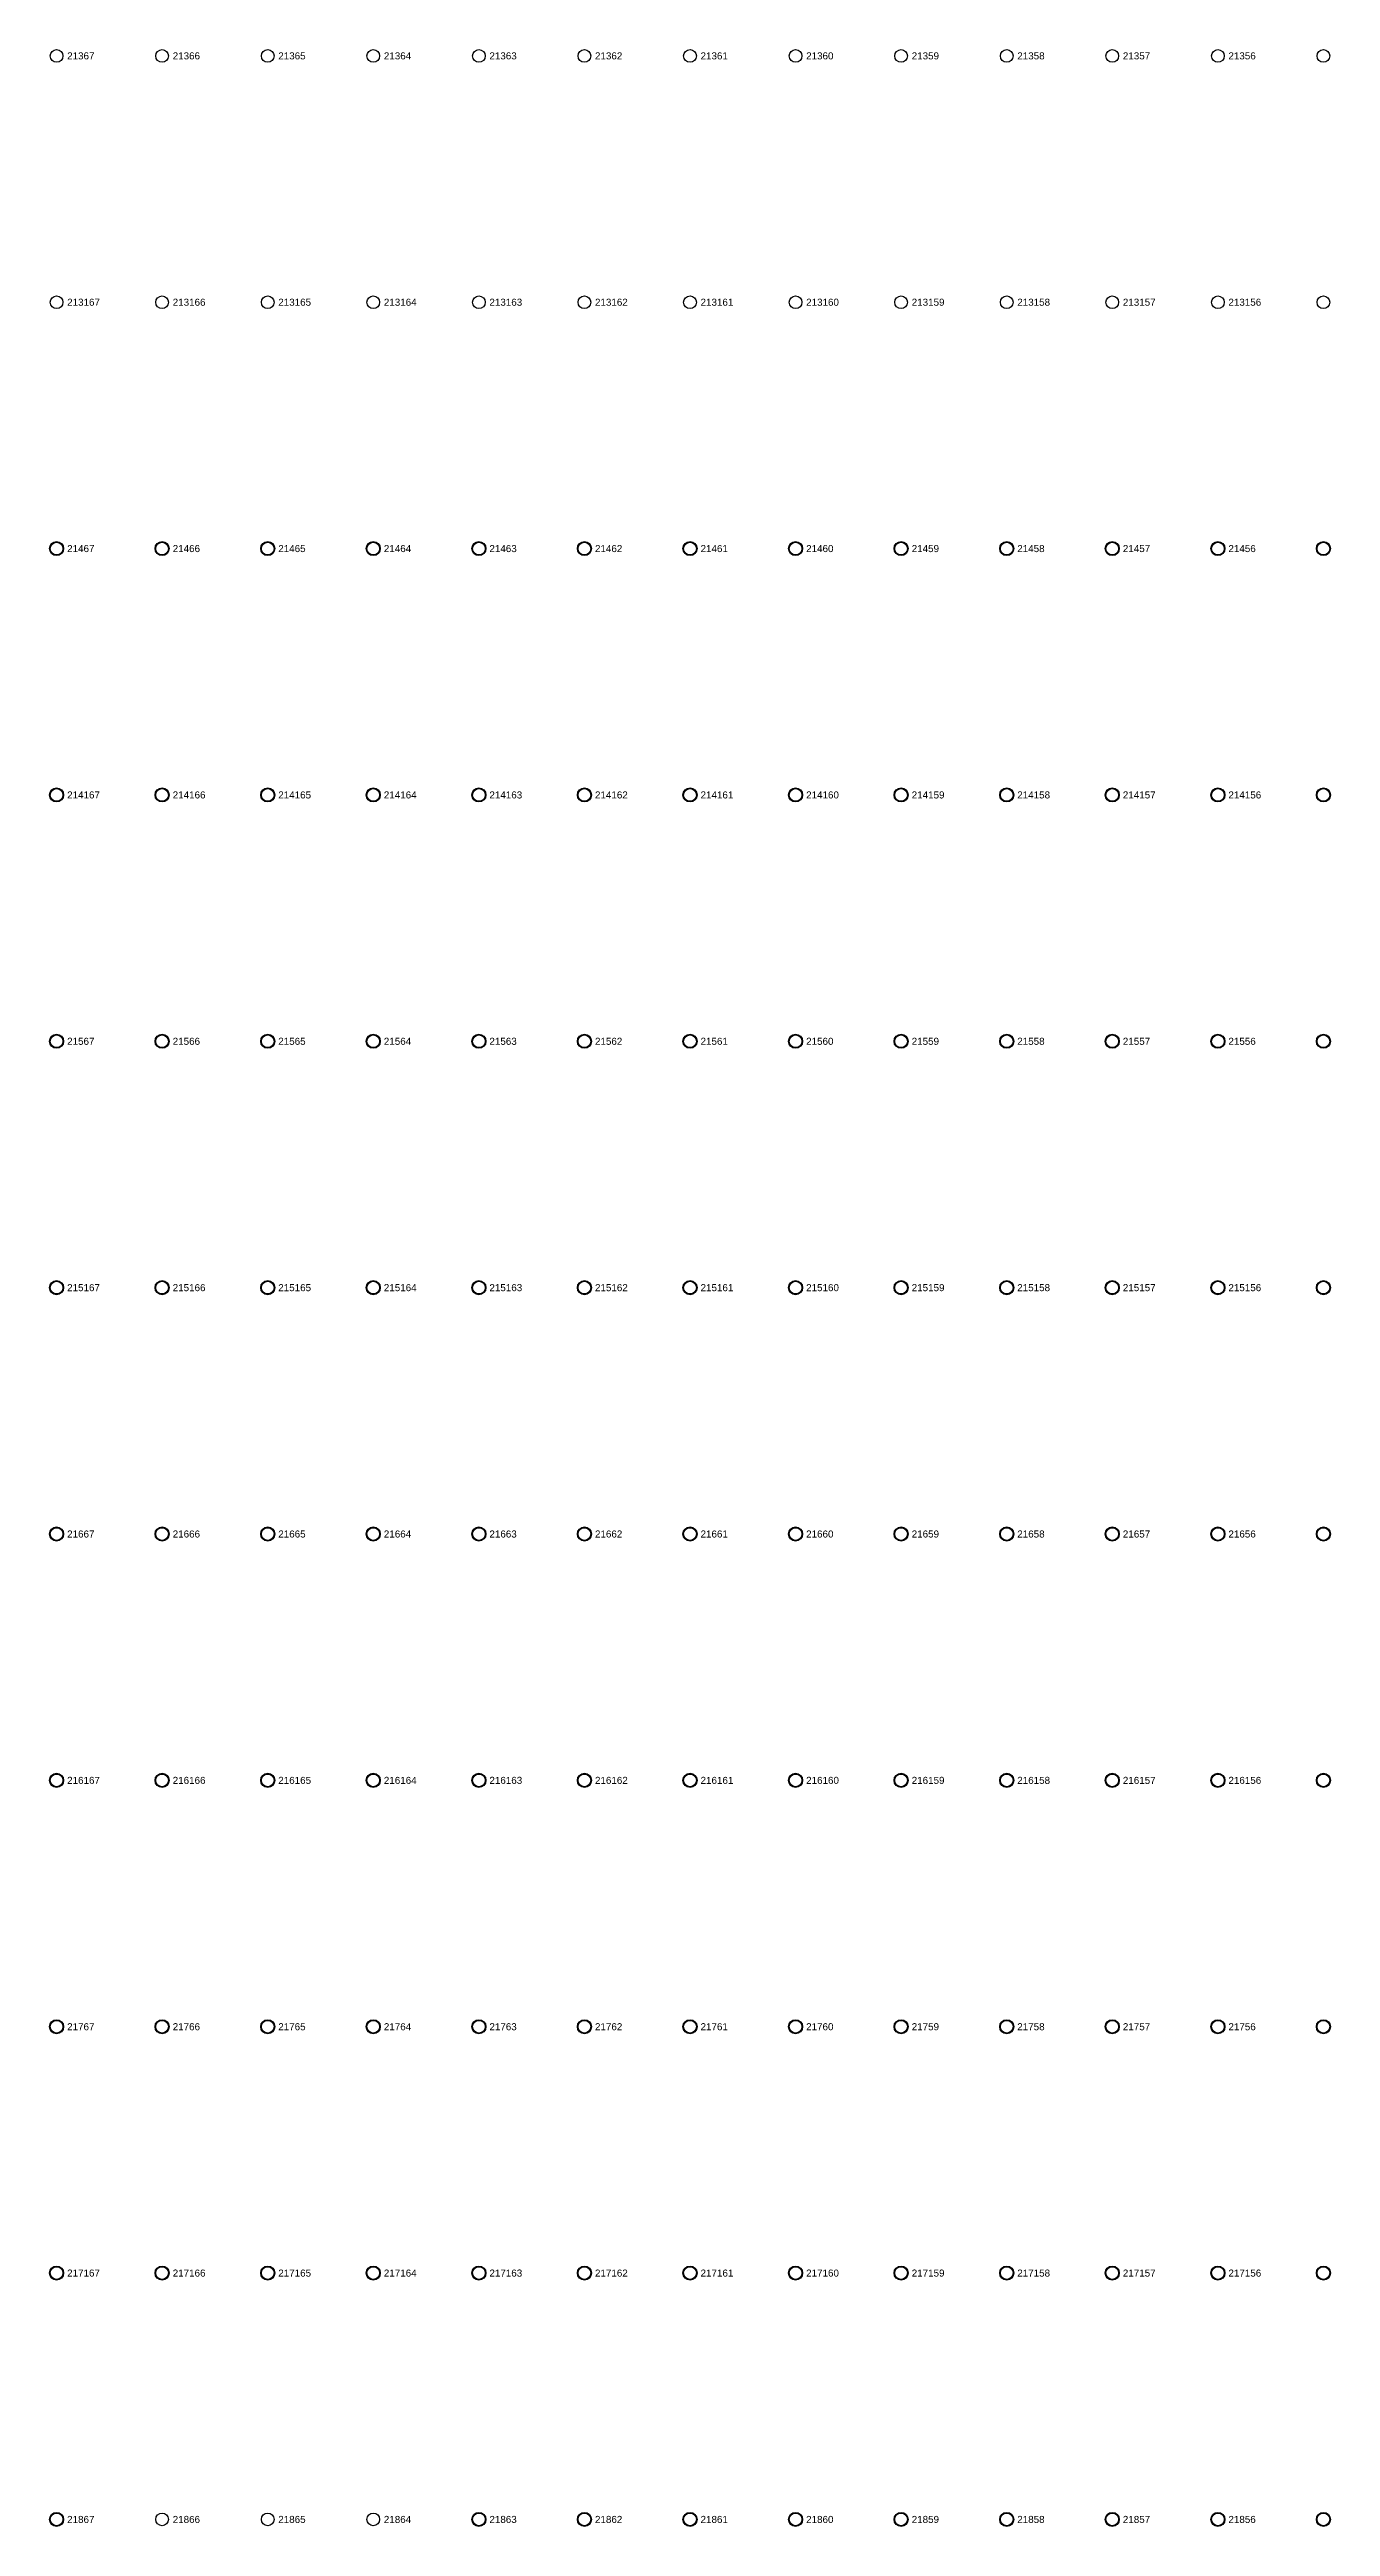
# Model space of a CAD drawing. Extents: x -5 to 376, y -217 to 241.
# Drawn here: x 91.5 to 137.7, y -94.9 to -5.5 of the extents above; entities that cross this region are included whole.
import ezdxf

# ---------------------------------------------------------------- set-up
doc = ezdxf.new("R2010")
doc.units = 0
for name, color, linetype in [('FIXTURE_INTERFACE_PIN', 4, 'CONTINUOUS'), ('GROUND_INTERFACE_PIN', 6, 'CONTINUOUS'), ('TESTER_INTERFACE_PIN', 144, 'CONTINUOUS'), ('TESTER_INTERFACE_PIN_LABEL', 144, 'CONTINUOUS')]:
    doc.layers.add(name, color=color, linetype=linetype)
doc.styles.get("Standard").update_dxf_attribs({"font": 'arial.ttf'})

msp = doc.modelspace()

# ---------------------------------------------------------------- linework, layer by layer
at = {"layer": 'FIXTURE_INTERFACE_PIN'}
for centre in [(91.72194, -23.5585), (95.53194, -23.5585), (99.34194, -23.5585), (103.15194, -23.5585), (106.96194, -23.5585), (110.77194, -23.5585), (114.58194, -23.5585), (126.01194, -23.5585), (129.82194, -23.5585), (133.63194, -23.5585), (137.44194, -23.5585), (91.72194, -32.4485), (95.53194, -32.4485), (99.34194, -32.4485), (103.15194, -32.4485), (106.96194, -32.4485), (110.77194, -32.4485), (114.58194, -32.4485), (126.01194, -32.4485), (129.82194, -32.4485), (133.63194, -32.4485), (137.44194, -32.4485), (91.72194, -41.3385), (95.53194, -41.3385), (99.34194, -41.3385), (103.15194, -41.3385), (106.96194, -41.3385), (110.77194, -41.3385), (114.58194, -41.3385), (126.01194, -41.3385), (129.82194, -41.3385), (133.63194, -41.3385), (137.44194, -41.3385), (91.72194, -50.2285), (95.53194, -50.2285), (99.34194, -50.2285), (103.15194, -50.2285), (106.96194, -50.2285), (110.77194, -50.2285), (114.58194, -50.2285), (126.01194, -50.2285), (129.82194, -50.2285), (133.63194, -50.2285), (137.44194, -50.2285), (91.72194, -59.1185), (95.53194, -59.1185), (99.34194, -59.1185), (103.15194, -59.1185), (106.96194, -59.1185), (110.77194, -59.1185), (114.58194, -59.1185), (126.01194, -59.1185), (129.82194, -59.1185), (133.63194, -59.1185), (137.44194, -59.1185), (91.72194, -68.0085), (95.53194, -68.0085), (99.34194, -68.0085), (103.15194, -68.0085), (106.96194, -68.0085), (110.77194, -68.0085), (114.58194, -68.0085), (126.01194, -68.0085), (129.82194, -68.0085), (133.63194, -68.0085), (137.44194, -68.0085), (91.72194, -76.8985), (95.53194, -76.8985), (99.34194, -76.8985), (103.15194, -76.8985), (106.96194, -76.8985), (110.77194, -76.8985), (114.58194, -76.8985), (126.01194, -76.8985), (129.82194, -76.8985), (133.63194, -76.8985), (137.44194, -76.8985), (91.72194, -85.7885), (95.53194, -85.7885), (99.34194, -85.7885), (103.15194, -85.7885), (106.96194, -85.7885), (110.77194, -85.7885), (114.58194, -85.7885), (126.01194, -85.7885), (129.82194, -85.7885), (133.63194, -85.7885), (137.44194, -85.7885), (91.72194, -94.6785), (106.96194, -94.6785), (110.77194, -94.6785), (114.58194, -94.6785), (118.39194, -94.6785), (122.20194, -94.6785), (126.01194, -94.6785), (129.82194, -94.6785), (133.63194, -94.6785), (137.44194, -94.6785)]:
    msp.add_circle(centre, 0.254, dxfattribs=at)
at = {"layer": 'GROUND_INTERFACE_PIN'}
for centre in [(118.39194, -23.5585), (122.20194, -23.5585), (118.39194, -32.4485), (122.20194, -32.4485), (118.39194, -41.3385), (122.20194, -41.3385), (118.39194, -50.2285), (122.20194, -50.2285), (118.39194, -59.1185), (122.20194, -59.1185), (118.39194, -68.0085), (122.20194, -68.0085), (118.39194, -76.8985), (122.20194, -76.8985), (118.39194, -85.7885), (122.20194, -85.7885)]:
    msp.add_circle(centre, 0.254, dxfattribs=at)
at = {"layer": 'TESTER_INTERFACE_PIN'}
for centre in [(91.72194, -5.7785), (95.53194, -5.7785), (99.34194, -5.7785), (103.15194, -5.7785), (106.96194, -5.7785), (110.77194, -5.7785), (114.58194, -5.7785), (118.39194, -5.7785), (122.20194, -5.7785), (126.01194, -5.7785), (129.82194, -5.7785), (133.63194, -5.7785), (137.44194, -5.7785), (91.72194, -14.6685), (95.53194, -14.6685), (99.34194, -14.6685), (103.15194, -14.6685), (106.96194, -14.6685), (110.77194, -14.6685), (114.58194, -14.6685), (118.39194, -14.6685), (122.20194, -14.6685), (126.01194, -14.6685), (129.82194, -14.6685), (133.63194, -14.6685), (137.44194, -14.6685), (91.72194, -23.5585), (95.53194, -23.5585), (99.34194, -23.5585), (103.15194, -23.5585), (106.96194, -23.5585), (110.77194, -23.5585), (114.58194, -23.5585), (118.39194, -23.5585), (122.20194, -23.5585), (126.01194, -23.5585), (129.82194, -23.5585), (133.63194, -23.5585), (137.44194, -23.5585), (91.72194, -32.4485), (95.53194, -32.4485), (99.34194, -32.4485), (103.15194, -32.4485), (106.96194, -32.4485), (110.77194, -32.4485), (114.58194, -32.4485), (118.39194, -32.4485), (122.20194, -32.4485), (126.01194, -32.4485), (129.82194, -32.4485), (133.63194, -32.4485), (137.44194, -32.4485), (91.72194, -41.3385), (95.53194, -41.3385), (99.34194, -41.3385), (103.15194, -41.3385), (106.96194, -41.3385), (110.77194, -41.3385), (114.58194, -41.3385), (118.39194, -41.3385), (122.20194, -41.3385), (126.01194, -41.3385), (129.82194, -41.3385), (133.63194, -41.3385), (137.44194, -41.3385), (91.72194, -50.2285), (95.53194, -50.2285), (99.34194, -50.2285), (103.15194, -50.2285), (106.96194, -50.2285), (110.77194, -50.2285), (114.58194, -50.2285), (118.39194, -50.2285), (122.20194, -50.2285), (126.01194, -50.2285), (129.82194, -50.2285), (133.63194, -50.2285), (137.44194, -50.2285), (91.72194, -59.1185), (95.53194, -59.1185), (99.34194, -59.1185), (103.15194, -59.1185), (106.96194, -59.1185), (110.77194, -59.1185), (114.58194, -59.1185), (118.39194, -59.1185), (122.20194, -59.1185), (126.01194, -59.1185), (129.82194, -59.1185), (133.63194, -59.1185), (137.44194, -59.1185), (91.72194, -68.0085), (95.53194, -68.0085), (99.34194, -68.0085), (103.15194, -68.0085), (106.96194, -68.0085), (110.77194, -68.0085), (114.58194, -68.0085), (118.39194, -68.0085), (122.20194, -68.0085), (126.01194, -68.0085), (129.82194, -68.0085), (133.63194, -68.0085), (137.44194, -68.0085), (91.72194, -76.8985), (95.53194, -76.8985), (99.34194, -76.8985), (103.15194, -76.8985), (106.96194, -76.8985), (110.77194, -76.8985), (114.58194, -76.8985), (118.39194, -76.8985), (122.20194, -76.8985), (126.01194, -76.8985), (129.82194, -76.8985), (133.63194, -76.8985), (137.44194, -76.8985), (91.72194, -85.7885), (95.53194, -85.7885), (99.34194, -85.7885), (103.15194, -85.7885), (106.96194, -85.7885), (110.77194, -85.7885), (114.58194, -85.7885), (118.39194, -85.7885), (122.20194, -85.7885), (126.01194, -85.7885), (129.82194, -85.7885), (133.63194, -85.7885), (137.44194, -85.7885), (91.72194, -94.6785), (95.53194, -94.6785), (99.34194, -94.6785), (103.15194, -94.6785), (106.96194, -94.6785), (110.77194, -94.6785), (114.58194, -94.6785), (118.39194, -94.6785), (122.20194, -94.6785), (126.01194, -94.6785), (129.82194, -94.6785), (133.63194, -94.6785), (137.44194, -94.6785)]:
    msp.add_circle(centre, 0.2286, dxfattribs=at)

# ---------------------------------------------------------------- texts
at = {"layer": 'TESTER_INTERFACE_PIN_LABEL'}
for s, p in [('21367', (92.10294, -5.9055)), ('21366', (95.91294, -5.9055)), ('21365', (99.72294, -5.9055)), ('21364', (103.53294, -5.9055)), ('21363', (107.34294, -5.9055)), ('21362', (111.15294, -5.9055)), ('21361', (114.96294, -5.9055)), ('21360', (118.77294, -5.9055)), ('21359', (122.58294, -5.9055)), ('21358', (126.39294, -5.9055)), ('21357', (130.20294, -5.9055)), ('21356', (134.01294, -5.9055)), ('213167', (92.10294, -14.7955)), ('213166', (95.91294, -14.7955)), ('213165', (99.72294, -14.7955)), ('213164', (103.53294, -14.7955)), ('213163', (107.34294, -14.7955)), ('213162', (111.15294, -14.7955)), ('213161', (114.96294, -14.7955)), ('213160', (118.77294, -14.7955)), ('213159', (122.58294, -14.7955)), ('213158', (126.39294, -14.7955)), ('213157', (130.20294, -14.7955)), ('213156', (134.01294, -14.7955)), ('21467', (92.10294, -23.6855)), ('21466', (95.91294, -23.6855)), ('21465', (99.72294, -23.6855)), ('21464', (103.53294, -23.6855)), ('21463', (107.34294, -23.6855)), ('21462', (111.15294, -23.6855)), ('21461', (114.96294, -23.6855)), ('21460', (118.77294, -23.6855)), ('21459', (122.58294, -23.6855)), ('21458', (126.39294, -23.6855)), ('21457', (130.20294, -23.6855)), ('21456', (134.01294, -23.6855)), ('214167', (92.10294, -32.5755)), ('214166', (95.91294, -32.5755)), ('214165', (99.72294, -32.5755)), ('214164', (103.53294, -32.5755)), ('214163', (107.34294, -32.5755)), ('214162', (111.15294, -32.5755)), ('214161', (114.96294, -32.5755)), ('214160', (118.77294, -32.5755)), ('214159', (122.58294, -32.5755)), ('214158', (126.39294, -32.5755)), ('214157', (130.20294, -32.5755)), ('214156', (134.01294, -32.5755)), ('21567', (92.10294, -41.4655)), ('21566', (95.91294, -41.4655)), ('21565', (99.72294, -41.4655)), ('21564', (103.53294, -41.4655)), ('21563', (107.34294, -41.4655)), ('21562', (111.15294, -41.4655)), ('21561', (114.96294, -41.4655)), ('21560', (118.77294, -41.4655)), ('21559', (122.58294, -41.4655)), ('21558', (126.39294, -41.4655)), ('21557', (130.20294, -41.4655)), ('21556', (134.01294, -41.4655)), ('215167', (92.10294, -50.3555)), ('215166', (95.91294, -50.3555)), ('215165', (99.72294, -50.3555)), ('215164', (103.53294, -50.3555)), ('215163', (107.34294, -50.3555)), ('215162', (111.15294, -50.3555)), ('215161', (114.96294, -50.3555)), ('215160', (118.77294, -50.3555)), ('215159', (122.58294, -50.3555)), ('215158', (126.39294, -50.3555)), ('215157', (130.20294, -50.3555)), ('215156', (134.01294, -50.3555)), ('21667', (92.10294, -59.2455)), ('21666', (95.91294, -59.2455)), ('21665', (99.72294, -59.2455)), ('21664', (103.53294, -59.2455)), ('21663', (107.34294, -59.2455)), ('21662', (111.15294, -59.2455)), ('21661', (114.96294, -59.2455)), ('21660', (118.77294, -59.2455)), ('21659', (122.58294, -59.2455)), ('21658', (126.39294, -59.2455)), ('21657', (130.20294, -59.2455)), ('21656', (134.01294, -59.2455)), ('216167', (92.10294, -68.1355)), ('216166', (95.91294, -68.1355)), ('216165', (99.72294, -68.1355)), ('216164', (103.53294, -68.1355)), ('216163', (107.34294, -68.1355)), ('216162', (111.15294, -68.1355)), ('216161', (114.96294, -68.1355)), ('216160', (118.77294, -68.1355)), ('216159', (122.58294, -68.1355)), ('216158', (126.39294, -68.1355)), ('216157', (130.20294, -68.1355)), ('216156', (134.01294, -68.1355)), ('21767', (92.10294, -77.0255)), ('21766', (95.91294, -77.0255)), ('21765', (99.72294, -77.0255)), ('21764', (103.53294, -77.0255)), ('21763', (107.34294, -77.0255)), ('21762', (111.15294, -77.0255)), ('21761', (114.96294, -77.0255)), ('21760', (118.77294, -77.0255)), ('21759', (122.58294, -77.0255)), ('21758', (126.39294, -77.0255)), ('21757', (130.20294, -77.0255)), ('21756', (134.01294, -77.0255)), ('217167', (92.10294, -85.9155)), ('217166', (95.91294, -85.9155)), ('217165', (99.72294, -85.9155)), ('217164', (103.53294, -85.9155)), ('217163', (107.34294, -85.9155)), ('217162', (111.15294, -85.9155)), ('217161', (114.96294, -85.9155)), ('217160', (118.77294, -85.9155)), ('217159', (122.58294, -85.9155)), ('217158', (126.39294, -85.9155)), ('217157', (130.20294, -85.9155)), ('217156', (134.01294, -85.9155)), ('21867', (92.10294, -94.8055)), ('21866', (95.91294, -94.8055)), ('21865', (99.72294, -94.8055)), ('21864', (103.53294, -94.8055)), ('21863', (107.34294, -94.8055)), ('21862', (111.15294, -94.8055)), ('21861', (114.96294, -94.8055)), ('21860', (118.77294, -94.8055)), ('21859', (122.58294, -94.8055)), ('21858', (126.39294, -94.8055)), ('21857', (130.20294, -94.8055)), ('21856', (134.01294, -94.8055))]:
    msp.add_text(s, height=0.254, dxfattribs=at).set_placement(p)

doc.saveas('drawing.dxf')
